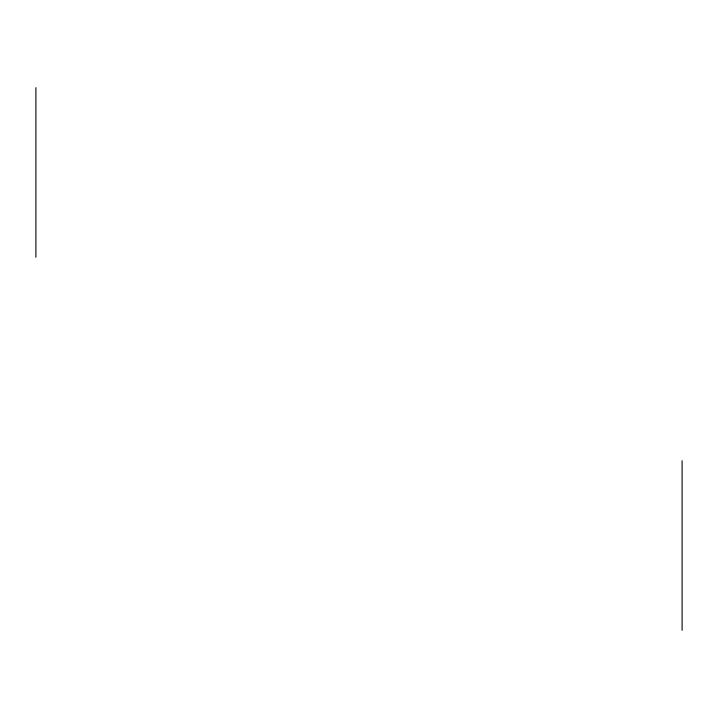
<?xml version="1.0" encoding="UTF-8"?>
<svg xmlns="http://www.w3.org/2000/svg" width="718" height="718" viewBox="0 0 718 718"><rect width="100%" height="100%" fill="white"/><g stroke="black" fill="none" stroke-linecap="round" stroke-linejoin="round"><path stroke-width="1.08" d="M682.1 460.75L682.1 630.332M35.9 87.668L35.9 257.25"/></g></svg>
